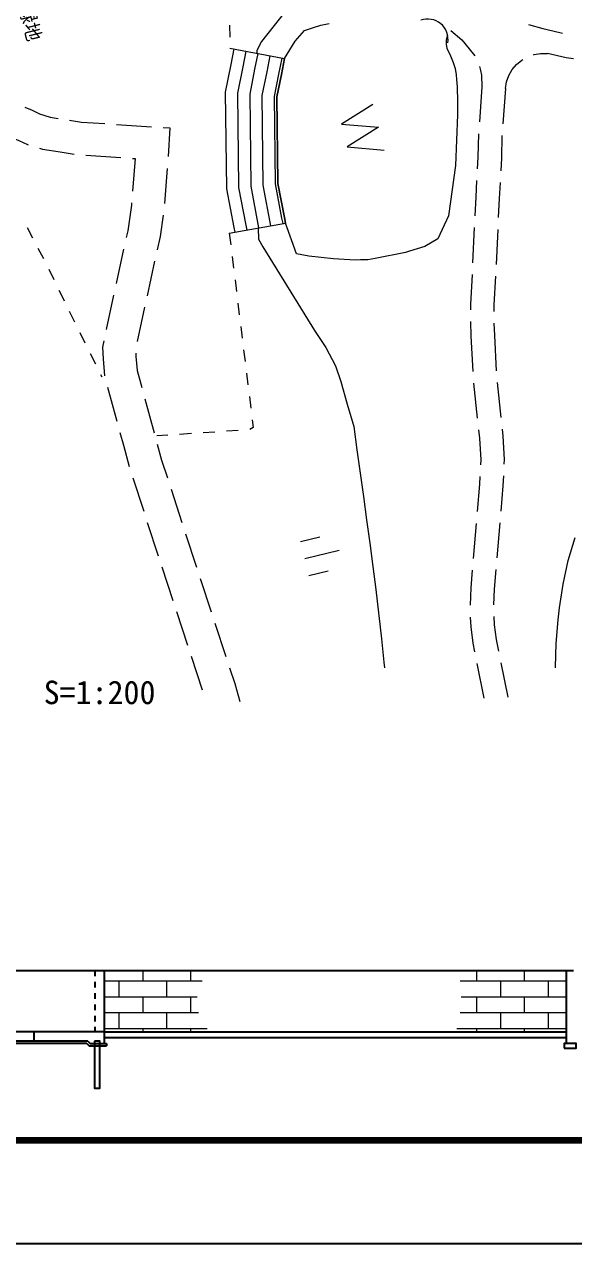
# Model space of a CAD drawing. Header units: millimetres. Extents: x -2078669 to -1085629, y -5987148 to 310365.
# Drawn here: x -1620394 to -1561906, y -5566452 to -5436709 of the extents above; entities that cross this region are included whole.
import ezdxf
from ezdxf.enums import TextEntityAlignment as Align

# ---------------------------------------------------------------- set-up
doc = ezdxf.new("R2010")
doc.units = ezdxf.units.MM
doc.header["$LTSCALE"] = 500
doc.linetypes.add('SXF_跳び破線', pattern=[12, 6, -6])
doc.layers.get('Defpoints').update_dxf_attribs({"color": 153})
for name, color, linetype, lineweight in [('D-BGD', 7, 'Continuous', 13), ('D-BYP-STR1', 2, 'Continuous', 13), ('D-BYP-STR2', 6, 'Continuous', 25), ('D-BYP-STR3', 3, 'Continuous', 25), ('D-TTL', 2, 'Continuous', 140), ('D-TTL-TXT', 7, 'Continuous', 13)]:
    doc.layers.add(name, color=color, linetype=linetype, lineweight=lineweight)
doc.styles.add('BIGFONT', font='txt', dxfattribs={"height": 0.2, "bigfont": 'BIGFONT'})
doc.styles.add('MS ゴシック', font='MS Gothic.ttf')
pattern_1 = [(180, (-1788137.607758962, -1165750.814112234), (-2.073994463462004e-13, -1693.545), []), (270, (-1788137.607758962, -1165750.814112234), (2540, -1693.545), [1693.545, -1693.545])]

# ---------------------------------------------------------------- blocks, each defined once
blk = doc.blocks.new('河川平面')
at = {"layer": 'D-BGD', "linetype": 'Continuous'}
for p, q in [((1712430.545642233, -2802305.971771629, 362947.9803828966), (1712445.718205492, -2803555.788407959, 362953.9803825722)), ((1712460.665944945, -2804747.804100584, 362959.9803822479), (1718273.860538318, -2805851.645046932, 360509.9805146688)), ((1739292.640527948, -2808855.998390808, 361529.9804595385), (1739021.51944471, -2812596.455159424, 361544.9804587277)), ((1741790.224084422, -2809045.934433303, 361529.9804595385), (1741511.539119686, -2812785.503682597, 361544.9804587277)), ((1700370.907531899, -2812849.609801696, 363133.9803728433), (1704112.900435922, -2813102.005494421, 363117.9803737081)), ((1697108.333524607, -2816141.623247118, 363137.9803726271), (1700849.718898997, -2816389.055986588, 363081.9803756539)), ((1705791.222837049, -2817530.491070041, 363100.9803746269), (1705488.112275694, -2821266.401062111, 363229.9803676546)), ((1690852.534633984, -2823818.217715983, 363407.9803580338), (1691435.163806641, -2824923.614965117, 363420.9803573312)), ((1712386.920210769, -2824440.673867189, 362809.9803903553), (1718376.873092313, -2823350.783748894, 360629.9805081829)), ((1712386.920210769, -2824440.673867189, 362809.9803903553), (1712540.167945927, -2825681.043555145, 362844.9803884636)), ((1738484.224365871, -2823831.180493091, 361460.9804632679), (1738306.85995841, -2827577.085636947, 361437.980464511)), ((1740978.210294813, -2824021.355438779, 361459.9804633219), (1740800.845887359, -2827767.260582636, 361437.980464511)), ((1692018.659955371, -2826029.510563902, 363433.9803566286), (1692602.65445374, -2827134.539186614, 363446.9803559259)), ((1701145.419066025, -2826124.458605714, 363187.9803699247), (1700339.904411637, -2829787.272090058, 363164.9803711678)), ((1712693.914030743, -2826920.546267028, 362880.9803865179), (1712847.161765904, -2828160.915954984, 362915.9803846261)), ((1693183.419951017, -2828241.172038243, 363458.9803552773), (1693715.750431755, -2829371.868323933, 363437.9803564123)), ((1704438.847432303, -2827420.087118131, 363183.9803701409), (1703637.299031877, -2831084.027025004, 363160.980371384)), ((1713001.774826793, -2829400.917016518, 362951.9803826803), (1713155.022561962, -2830641.286704489, 362986.9803807886)), ((1700071.854635412, -2831008.087042708, 363156.9803716002), (1699266.838330671, -2834670.03355098, 363133.9803728433)), ((1713308.76864677, -2831880.789416372, 363022.9803788428), (1713462.016381935, -2833121.159104328, 363057.9803769511)), ((1695355.087514741, -2832744.467530512, 363377.9803596553), (1695911.386328925, -2833863.565587208, 363358.9803606822)), ((1703370.116231733, -2832305.340327291, 363152.9803718164), (1702569.066180953, -2835968.413258078, 363129.9803730595)), ((1713615.762466748, -2834360.661816211, 363092.9803750594), (1713769.010201908, -2835601.031504197, 363128.9803731136)), ((1738076.24881142, -2833819.558246468, 361279.9804730508), (1738122.350220346, -2835392.81327738, 361269.9804735913)), ((1740578.795321146, -2834008.886759319, 361278.9804731049), (1740616.86380946, -2835327.229128429, 361269.9804735913)), ((1696467.685143109, -2834982.663643918, 363339.9803617092), (1697023.983957293, -2836101.761700614, 363320.9803627361)), ((1738122.350220346, -2835392.81327738, 361269.9804735913), (1738323.801496467, -2839133.854023768, 361421.9804653758)), ((1740616.86380946, -2835327.229128429, 361269.9804735913), (1740816.949759852, -2839068.638501223, 361426.9804651056)), ((1697580.282771477, -2837220.85975731, 363301.9803637631), (1698136.581585661, -2838339.957814005, 363282.98036479)), ((1713922.756286721, -2836840.53421608, 363163.9803712218), (1714076.870997962, -2838081.402253686, 363199.9803692761)), ((1698692.880399845, -2839459.055870701, 363263.9803658169), (1698825.66277506, -2839725.697636449, 363259.9803660331)), ((1714230.617082767, -2839320.90496557, 363234.9803673844), (1714383.864817939, -2840561.274653541, 363270.9803654386)), ((1699438.090210491, -2840819.387476624, 363303.980363655), (1700421.776875629, -2844435.65751999, 363442.980356142)), ((1738408.195958883, -2840379.629848771, 361481.9804621328), (1738805.30499064, -2844099.338964309, 361740.9804481341)), ((1740909.037826988, -2840313.06954374, 361491.9804615924), (1741311.109811989, -2844032.171129647, 361750.9804475936)), ((1703404.165745066, -2842064.511159632, 363379.9803595472), (1704387.852410215, -2845680.781202998, 363524.9803517101)), ((1714537.610902744, -2841800.777365424, 363305.9803635468), (1714690.858637909, -2843041.14705338, 363340.9803616551)), ((1705859.265687512, -2845930.244079231, 363522.9803518181), (1704682.711761668, -2846010.59773035, 363539.9803508993)), ((1708353.547988985, -2845760.717901527, 363487.9803537099), (1707106.406838253, -2845845.480990379, 363505.980352737)), ((1710846.963314382, -2845590.693374157, 363452.9803556016), (1709600.689139727, -2845675.95481266, 363469.9803546828)), ((1713341.245615847, -2845421.167196454, 363417.9803574933), (1712094.104465113, -2845505.930285306, 363434.9803565745)), ((1702107.47321569, -2850448.586642595, 363645.9803451701), (1703276.106926794, -2854011.992840182, 363627.9803461429)), ((1706188.36583453, -2851660.513403805, 363634.9803457646), (1707356.999545631, -2855223.91960139, 363615.9803467916)), ((1703664.907396563, -2855199.751664982, 363621.9803464673), (1704833.541107664, -2858763.157862568, 363603.9803474401)), ((1738677.641100682, -2855307.696308248, 361735.9804484043), (1738369.198959636, -2859042.848504225, 361607.9804553227)), ((1741194.109081409, -2855242.044065744, 361743.980447972), (1740884.799964286, -2858976.697912085, 361614.9804549443)), ((1707746.666991476, -2856412.176775827, 363609.9803471159), (1708915.300702584, -2859975.582973413, 363591.9803480887)), ((1719990.834772767, -2857224.053038717), (1722030.985955355, -2856728.893795882)), ((1720432.843716315, -2859045.642925053), (1724077.020188292, -2858159.891085804)), ((1705223.70690316, -2859950.548060931, 363597.9803477644), (1706391.473638187, -2863513.455908867, 363579.9803487373)), ((1720875.221286301, -2860868.598137112), (1722915.870818528, -2860372.571918204)), ((1709304.599521993, -2861162.474822126, 363585.9803484131), (1710473.233233104, -2864725.881019712, 363567.9803493859)), ((1706781.141084026, -2864701.713083304, 363573.9803490616), (1707949.774795129, -2868265.11928089, 363555.9803500345)), ((1710862.90067895, -2865914.138194148, 363561.9803497102), (1712031.534390046, -2869477.544391734, 363543.9803506831)), ((1708339.442240975, -2869453.37645534, 363549.9803503588), (1709507.707325646, -2873015.417327188, 363531.9803513317)), ((1738759.095084484, -2870217.670762163, 361507.9804607275), (1739502.00661533, -2873891.623801963, 361624.9804544038)), ((1741295.175975041, -2870145.990773594, 361519.9804600789), (1742038.585855527, -2873819.076837292, 361636.9804537552))]:
    blk.add_line(p, q, dxfattribs=at)
for points, elevation in [([(1726185.739433216, -2792348.25488466), (1724282.877021102, -2793872.759393638), (1720948.183813882, -2797527.019724827), (1715838.684921425, -2804048.170976638), (1715509.774153172, -2804620.37518795), (1715316.50959, -2805016.795151612), (1715318.282325153, -2805294.638361114)], 361999.9804341353), ([(1712877.225326884, -2804825.767309239), (1712548.032970667, -2806482.037844013), (1711961.330738225, -2809409.012310439), (1712080.237735825, -2819696.78902281), (1712861.03331246, -2823836.590509468), (1712966.432312321, -2824335.480299639)], 362599.9804017056), ([(1714144.242994248, -2805069.623928212), (1713818.736902326, -2806739.547720245), (1713267.124577615, -2809525.211549842), (1713377.97811138, -2819566.137831535), (1714139.250566669, -2823579.373738501), (1714243.352334331, -2824100.586546712)], 362099.9804287303), ([(1715424.913918885, -2805309.794282893), (1715094.424330471, -2806988.387835709), (1714567.934920512, -2809650.080550028), (1714675.718486917, -2819435.486640244), (1715515.288859857, -2823874.362554553)], 361699.9804503502), ([(1716705.584843522, -2805549.964637575), (1716378.7815194, -2807242.21144765), (1715868.745263412, -2809774.949550185), (1715973.458862462, -2819304.835448954), (1716792.20888187, -2823639.468801641)], 361199.9804773748), ([(1715474.329088059, -2823885.421347442), (1715486.198092858, -2825068.74673605), (1715957.910645146, -2825893.541965446), (1721470.946062742, -2834783.543577109), (1722683.133751421, -2836587.622427032), (1723689.019916604, -2838549.940570734), (1724268.996003795, -2840209.768093128), (1724962.424554697, -2842615.335836358), (1725638.513584042, -2845010.936586606), (1725986.924439005, -2847495.007679789), (1726331.649029672, -2849965.425515714), (1726671.390123856, -2852444.513112407), (1727011.131218037, -2854923.600709099), (1727342.202551442, -2857397.704809315), (1727668.290388361, -2859880.478670285), (1727985.708464504, -2862358.269034779), (1728280.803522595, -2864834.762167072), (1728313.569036575, -2865118.886105265), (1728595.0108374, -2867599.06550185), (1728849.146123693, -2870086.617427018), (1728910.978434944, -2870691.85051814)], 361999.9804341353), ([(1747128.242937211, -2870691.85051814), (1747128.152431008, -2870593.364179772), (1747215.143144052, -2868094.277958802), (1747397.706657961, -2865569.387887807), (1747538.617947486, -2864300.867555925), (1747932.05561676, -2861770.31305316), (1748494.110437405, -2859267.475929556), (1749232.154938007, -2856819.662699644)], 361999.9804341353)]:
    blk.add_lwpolyline(points, dxfattribs=dict(at, elevation=elevation))
at = {"layer": 'D-BGD', "linetype": 'Continuous', "extrusion": (-0.03302281783258122, -0.1404950932243634, 0.9895305059887106), "elevation": 693702.5214017159}
blk.add_lwpolyline([(2339143.250109796, -2252237.654124321), (2340723.124517792, -2252295.657951321), (2341830.370247802, -2252293.085009712), (2342892.218220562, -2252295.657951326)], dxfattribs=at)
at = {"layer": 'D-BGD', "linetype": 'Continuous', "extrusion": (0.0160650588498507, 0.06717140707970065, 0.997612106960959), "elevation": 200133.1880103436}
blk.add_lwpolyline([(-2349496.69827057, 2342058.539646016), (-2349538.144604286, 2342031.146183948), (-2350193.015544777, 2341754.481771196), (-2350896.313916159, 2341596.777791337)], dxfattribs=at)
at = {"layer": 'D-BGD', "linetype": 'Continuous', "extrusion": (-0.007600347863239817, -0.0325626815017548, 0.9994407968888269), "elevation": 439254.3993817032}
blk.add_lwpolyline([(2341045.139516484, -2321490.705649011), (2340243.258905451, -2321580.424182716), (2338196.383348153, -2321580.424182737)], dxfattribs=at)
at = {"layer": 'D-BGD', "linetype": 'Continuous', "extrusion": (-0.1396142765495926, 0.01038966210516226, 0.99015145745733), "elevation": 85956.54373484396}
blk.add_lwpolyline([(2669900.701201136, 1974014.908387739), (2670312.864420445, 1974139.945183404), (2670811.572375819, 1974279.193472206), (2672034.743454148, 1974425.658788232)], dxfattribs=at)
at = {"layer": 'D-BGD', "linetype": 'Continuous'}
blk.add_lwpolyline([(1727686.999511526, -2810723.7916505), (1724338.651636693, -2812824.601213512), (1728277.78972973, -2813153.408748375), (1724929.441854883, -2815254.218311386), (1728869.078297573, -2815582.158870162)], dxfattribs=at)
at = {"layer": 'D-BGD', "linetype": 'Continuous', "extrusion": (0.002989198142742591, -0.01609247113243965, 0.999866039560958), "elevation": 413434.7059672845}
blk.add_lwpolyline([(1153260.306513017, -3068373.509624999), (1154473.59492653, -3068801.18011351), (1156859.998677133, -3069412.137954243)], dxfattribs=at)
at = {"layer": 'D-BGD', "linetype": 'Continuous', "extrusion": (0.003268667481808821, -0.0162164117642943, 0.9998631625389469), "elevation": 414257.3254405148}
blk.add_lwpolyline([(1115876.643510247, -3088256.466692466), (1116543.86009445, -3088437.817121409), (1115783.704661017, -3091399.874127301)], dxfattribs=at)
at = {"layer": 'D-BGD', "linetype": 'Continuous', "extrusion": (-0.139929132813145, -0.004505250005105066, 0.9901512715300389), "elevation": 127339.2258874536}
blk.add_lwpolyline([(2868344.726895027, 1681873.11266605), (2868362.542664482, 1681871.516609836), (2870851.045237977, 1681730.257205488), (2872086.040746484, 1681621.519553823)], dxfattribs=at)
at = {"layer": 'D-BGD', "linetype": 'Continuous', "extrusion": (-0.09716005368324271, -0.005960628433147628, 0.9952509205607155), "elevation": 207409.7780360513}
blk.add_lwpolyline([(2915384.902459496, 1593598.45347417), (2917793.084286158, 1593392.993847268), (2919117.388112731, 1593238.899127095)], dxfattribs=at)
at = {"layer": 'D-BGD', "linetype": 'Continuous', "extrusion": (0.004955089219701014, -0.002613440702148671, 0.9999843083861473), "elevation": 378908.9777453538}
blk.add_lwpolyline([(1690353.077523171, -2814407.417890026), (1690690.433238424, -2814514.824154067), (1692563.885208998, -2814807.360174145), (1694045.157212165, -2815041.716755536)], dxfattribs=at)
at = {"layer": 'D-BGD', "linetype": 'Continuous', "extrusion": (0.01724348983824465, 0.03693253930145331, 0.9991689795019384), "elevation": 288092.9085493212}
blk.add_lwpolyline([(-2733795.293956211, 1845218.316846709), (-2734046.511538195, 1845120.180621782), (-2735256.456296283, 1848383.210099626)], dxfattribs=at)
at = {"layer": 'D-BGD', "linetype": 'Continuous', "extrusion": (-0.6128565017875943, 0.02425640033896185, 0.7898218376692737), "elevation": -848447.6963717435}
blk.add_lwpolyline([(2747869.065033389, 1681986.592957858), (2749646.095520471, 1681952.353997052), (2751618.806037839, 1681932.788876583)], dxfattribs=at)
at = {"layer": 'D-BGD', "linetype": 'Continuous', "extrusion": (-0.6263406593852667, 0.02487107720815987, 0.7791526217111352), "elevation": -879049.1440190584}
blk.add_lwpolyline([(2747720.509346715, 1669362.204633108), (2749439.878901112, 1669330.298274221), (2751470.296855294, 1669311.154458876)], dxfattribs=at)
at = {"layer": 'D-BGD', "linetype": 'Continuous', "extrusion": (0.1431147435204696, -0.03763140942049576, 0.9889904181599019), "elevation": 709514.7703078322}
blk.add_lwpolyline([(-2296045.603485562, -2287236.891626848), (-2298330.25485676, -2287500.441508769), (-2299779.406262624, -2287561.260712259)], dxfattribs=at)
at = {"layer": 'D-BGD', "linetype": 'Continuous', "extrusion": (-0.2202784500587043, -0.02265431603436895, 0.9751739262330337), "elevation": 33644.5076800157}
blk.add_lwpolyline([(2991813.643130649, 1484018.536349838), (2991864.995874469, 1484011.31114604), (2994922.783290283, 1483521.788530566), (2995520.744218376, 1483455.856766297)], dxfattribs=at)
at = {"layer": 'D-BGD', "linetype": 'Continuous', "extrusion": (-0.2493540606978652, -0.02181685328119692, 0.9681666061822172), "elevation": -22416.35532550921}
blk.add_lwpolyline([(2969973.376916318, 1530653.444468093), (2972973.256598173, 1530213.983547532), (2973688.153281472, 1530146.066859823)], dxfattribs=at)
at = {"layer": 'D-BGD', "linetype": 'Continuous', "extrusion": (-0.0850429675512339, -0.05846357375528916, 0.9946605974973775), "elevation": 382872.9224494535}
blk.add_lwpolyline([(3292299.792772464, -168726.5876734305), (3292653.511302769, -168784.7270527298), (3293535.224301517, -168910.6957079037)], dxfattribs=at)
at = {"layer": 'D-BGD', "linetype": 'Continuous', "extrusion": (-0.01770353227349077, 0.02611089416969492, 0.9995022792123591), "elevation": 258570.6022441711}
blk.add_lwpolyline([(176807.3838483337, 3326341.482094531), (177179.8811675217, 3327070.560056574), (177611.4654349119, 3327070.560056601)], dxfattribs=at)
at = {"layer": 'D-BGD', "linetype": 'Continuous', "extrusion": (-0.9534200795244402, -0.2532637489711588, 0.1638524501393984), "elevation": -841272.3679734246}
blk.add_lwpolyline([(3186901.240763911, 508201.9405961384), (3188289.975452149, 508253.6393088388), (3190648.131118141, 508350.9545327448)], dxfattribs=at)
at = {"layer": 'D-BGD', "linetype": 'Continuous', "extrusion": (0.6463835858157457, 0.2082725094729526, 0.7340373435907859), "elevation": 775850.8258975889}
blk.add_lwpolyline([(-3232508.024723235, -303231.8327282278), (-3234276.111545107, -303122.866443825), (-3236254.51366398, -303136.1191000419)], dxfattribs=at)
at = {"layer": 'D-BGD', "linetype": 'Continuous', "extrusion": (-0.6514646872299324, 0.02741047273088114, 0.7581836369093414), "elevation": -936690.6616602147}
blk.add_lwpolyline([(2774699.14590569, 1644179.396692571), (2775521.06220883, 1644165.593882048), (2778444.781692444, 1644010.695675025)], dxfattribs=at)
at = {"layer": 'D-BGD', "linetype": 'Continuous', "extrusion": (-0.6284382912647314, 0.02520508166667679, 0.7774509746154037), "elevation": -884961.5326087412}
blk.add_lwpolyline([(2778175.692820676, 1669315.466826898), (2779231.490145833, 1669297.977181747), (2781921.190606084, 1669150.110181899)], dxfattribs=at)
at = {"layer": 'D-BGD', "linetype": 'Continuous', "extrusion": (-0.4472690820512132, 0.005946813965896785, 0.8943796753307401), "elevation": -471106.446183873}
blk.add_lwpolyline([(2836925.202441884, 1750274.834763237), (2838797.771157538, 1750129.521227045), (2840669.086696113, 1750075.866998286)], dxfattribs=at)
at = {"layer": 'D-BGD', "linetype": 'Continuous', "extrusion": (-0.4281743785634246, 0.004491953284127777, 0.9036849693878496), "elevation": -431458.869106792}
blk.add_lwpolyline([(2841803.050571857, 1754970.784772496), (2843895.176827497, 1754802.63824653), (2845545.400317838, 1754748.924772963)], dxfattribs=at)
at = {"layer": 'D-BGD', "linetype": 'Continuous', "extrusion": (0.4258741071797299, 0.1354150583079563, 0.8945915307095863), "elevation": 665762.4997562515}
blk.add_lwpolyline([(-3254595.669191635, -519255.816202889), (-3256363.745035876, -519273.7179086341), (-3258344.426357734, -519190.9225195575)], dxfattribs=at)
at = {"layer": 'D-BGD', "linetype": 'Continuous'}
for points in [[(1735642.629636953, -2803366.825793937, 360549.9805125069), (1735501.178206142, -2803873.769047939, 360549.9805125069), (1735485.200555116, -2804302.889887252, 360539.9805130474), (1735569.573769132, -2804778.159427153, 360539.9805130474), (1735875.674499077, -2805369.346618515, 360539.9805130474), (1736249.219786104, -2806264.591734003, 360539.9805130474), (1736436.127464943, -2806902.608561232, 360539.9805130474), (1736541.115600179, -2807562.74297418, 360549.9805125069), (1736586.918074489, -2808085.047582269, 360549.9805125069), (1736640.774012642, -2808854.202621037, 360569.9805114258), (1736701.245388457, -2810434.564270257, 360589.9805103449), (1736710.109064228, -2811823.780317754, 360599.9805098044), (1736468.131422458, -2817221.17262009, 360629.9805081829), (1735731.36111944, -2822576.372556779, 360559.9805119664), (1734598.874822639, -2825028.142121633, 360609.9805092639), (1733221.257709302, -2825839.542647085, 360579.9805108854), (1731597.611894522, -2826336.507390783, 360579.9805108854), (1731140.773676052, -2826489.146891136, 360559.9805119664), (1727936.560779745, -2827127.205322064, 360539.9805130474), (1727141.19102633, -2827246.733082151, 360529.9805135879), (1726355.993698212, -2827268.299009264, 360529.9805135879), (1725789.043054037, -2827311.507019182, 360529.9805135879), (1723494.755692045, -2827169.222341811, 360529.9805135879), (1720856.066931045, -2826863.574080191, 360579.9805108854), (1719565.429013437, -2826640.743247074, 360609.9805092639), (1718376.873092313, -2823350.783748894, 360629.9805081829), (1718254.340003209, -2822761.304654374, 360629.9805081829), (1717572.662697752, -2819151.385736681, 360599.9805098044), (1717468.42460166, -2809921.66606544, 360519.9805141283), (1717942.073717708, -2807552.561617803, 360509.9805146688), (1718273.860538318, -2805851.645046932, 360509.9805146688), (1719412.281337515, -2803991.538176397, 360609.9805092639), (1720413.617905451, -2802871.571733271, 360609.9805092639), (1721238.002270214, -2802561.103803782, 360579.9805108854), (1722145.397978466, -2802286.8175819, 360579.9805108854), (1723037.637764939, -2802119.162953746, 360599.9805098044)], [(1735969.123214324, -2802867.051939669, 361428.9804649975), (1737164.551198846, -2803849.479379742, 361459.9804633219), (1737928.64658548, -2804807.737214427, 361459.9804633219), (1738538.817015499, -2805570.247505, 361451.9804637543)], [(1717981.27227166, -2805798.804753025, 360499.9805152093), (1717649.485451048, -2807499.721323881, 360499.9805152093), (1717174.539102803, -2809891.148789588, 360509.9805146688), (1717279.868998781, -2819179.167754155, 360589.9805103449), (1717955.265575551, -2822820.079450672, 360619.9805087234), (1718082.782161146, -2823400.888784437, 360619.9805087234)], [(1718273.860538318, -2805851.645046932, 360509.9805146688), (1717942.073717708, -2807552.561617803, 360509.9805146688), (1717468.42460166, -2809921.66606544, 360519.9805141283), (1717572.662697752, -2819151.385736681, 360599.9805098044), (1718254.340003209, -2822761.304654374, 360629.9805081829), (1718376.873092313, -2823350.783748894, 360629.9805081829)], [(1741790.224084422, -2809045.934433303, 361529.9804595385), (1741912.357826219, -2808331.803288213, 361519.9804600789), (1742153.479186804, -2807651.464818666, 361499.98046116), (1742512.290933988, -2807027.242042689, 361479.980462241), (1742973.842578309, -2806485.14424263, 361459.9804633219), (1743529.464358971, -2806020.187921981, 361449.9804638625), (1743657.279620559, -2805948.325159848, 361445.9804640787)], [(1690620.666799868, -2811034.070202964, 363188.9803698707), (1691407.472517303, -2811354.845334445, 363179.9803703571), (1692179.286658802, -2811717.754210535, 363179.9803703571), (1693309.566321196, -2812079.095783803, 363169.9803708976), (1694160.236502768, -2812210.50796773, 363164.9803711678)], [(1687584.57942774, -2813450.476592866, 363204.9803690058), (1688002.816444247, -2813746.249765522, 363199.9803692761), (1689993.996887997, -2814556.311455075, 363179.9803703571), (1690900.840937649, -2814985.303017716, 363179.9803703571), (1690981.770245781, -2815011.06046916, 363178.9803704111)], [(1701981.683882212, -2821200.162162536, 363240.9803670601), (1701961.953025108, -2821447.189866717, 363249.9803665736), (1701575.477019781, -2824166.295506806, 363199.9803692761), (1701413.468842245, -2824903.643653064, 363194.9803695463)], [(1699015.909716028, -2835889.155637926, 363211.9803686275), (1698889.584896467, -2836544.359416783, 363299.9803638711), (1698959.547762299, -2837807.215316894, 363289.9803644116), (1699120.286678508, -2839612.460077523, 363260.9803659791)], [(1702428.537597248, -2837184.09559951, 363294.9803641414), (1702450.54369953, -2837553.156186255, 363289.9803644116), (1702583.173058276, -2839048.117459894, 363259.9803660331), (1703075.937956924, -2840859.665795906, 363331.9803621416)], [(1738937.963659912, -2845339.40811938, 361827.9804434318), (1739033.686280669, -2846228.363738887, 361889.9804400807), (1739164.261316309, -2848529.548126501, 361909.9804389997), (1739134.213079564, -2849077.458767849, 361903.980439324)], [(1741446.000783072, -2845272.370007918, 361837.9804428913), (1741527.313502206, -2846023.85798517, 361889.9804400807), (1741668.536466088, -2848527.246767367, 361909.9804389997), (1741643.117178799, -2849010.919006052, 361904.98043927)], [(1738056.620718751, -2865277.422076738, 361465.9804629976), (1738108.044234887, -2866319.696274959, 361459.9804633219), (1738324.365872382, -2868070.383172368, 361439.9804644029), (1738511.291790986, -2868993.308740935, 361468.9804628355)], [(1740554.363308966, -2865210.23369884, 361465.9804629976), (1740597.98519214, -2866101.537263969, 361459.9804633219), (1740793.691908414, -2867667.359288345, 361439.9804644029), (1741047.871031194, -2868920.761776279, 361479.980462241)]]:
    blk.add_polyline3d(points, dxfattribs=at)
blk.add_arc((1733524.351137022, -2803805.637184079), 2165.047515251063, 350.0904623957081, 110.0919179406455, dxfattribs=at)
at = {"layer": 'D-BGD', "linetype": 'Continuous', "style": 'BIGFONT'}
blk.add_text('八幡親水緑地', height=1750, rotation=284.10912462891, dxfattribs=at).set_placement((1687956.412451715, -2792954.686093925))

msp = doc.modelspace()

# ---------------------------------------------------------------- hatches: boundary and pattern name
at = {"layer": 'D-BYP-STR1'}
h = msp.add_hatch(dxfattribs=at)
h.set_pattern_fill('AR-BRSTD', color=256, scale=25, angle=180)
h.set_pattern_definition(pattern_1)
edge = h.paths.add_edge_path()
edge.add_line((-1611903.447450115, -5543899.630414835), (-1600612.873775714, -5543899.630414835))
edge.add_arc((-1597512.297534883, -5540649.630414833), 4491.778381132307, 133.6521268239179, 226.3478731760795, ccw=False)
edge.add_line((-1600612.873775714, -5537399.630414831), (-1611903.447450115, -5537399.630414831))
edge.add_line((-1611903.447450115, -5537399.630414831), (-1611903.447450115, -5543899.630414832))
h = msp.add_hatch(dxfattribs=at)
h.set_pattern_fill('AR-BRSTD', color=256, scale=25, angle=180)
h.set_pattern_definition(pattern_1)
edge = h.paths.add_edge_path()
edge.add_line((-1562653.447618052, -5543899.630371683), (-1574439.398250601, -5543899.630373678))
edge.add_arc((-1586095.188935344, -5540225.885841197), 12221.04150129883, 342.5058670349182, 373.3713482644982)
edge.add_line((-1574205.439752311, -5537399.630413775), (-1562653.447616397, -5537399.630415894))
edge.add_line((-1562653.447616397, -5537399.630415893), (-1562653.447618052, -5543899.630371683))

# ---------------------------------------------------------------- linework, layer by layer
at = {"layer": 'D-BYP-STR2'}
for p, q in [((-1626403.449108464, -5537399.630414836, 708000.0000000001), (-1611903.447450115, -5537399.630414835, 708000.0000000001)), ((-1611903.447450115, -5537399.630414835, 708000.0000000001), (-1611903.447450115, -5545149.630414835, 708000.0000000001)), ((-1611903.447450115, -5543899.630414835, 708000.0000000001), (-1626403.449108464, -5543899.630414835, 708000.0000000001)), ((-1619403.447450115, -5543899.630414835, 708000.0000000001), (-1619403.447450115, -5544899.630414835, 708000.0000000001)), ((-1613653.447450114, -5544899.630414835, 708000.0000000001), (-1626403.449108464, -5544899.630414835, 708000.0000000001)), ((-1613757.000840707, -5545149.630414835, 708000.0000000001), (-1626403.449108464, -5545149.630414836, 708000.0000000001)), ((-1613757.000840707, -5545149.630414835, 708000.0000000001), (-1613507.000840707, -5545399.630414835, 708000.0000000001)), ((-1613653.447450114, -5544899.630414835, 708000.0000000001), (-1613403.447450114, -5545149.630414835, 708000.0000000001)), ((-1613403.447450114, -5545149.630414835, 708000.0000000001), (-1611903.447450115, -5545149.630414835, 708000.0000000001)), ((-1611903.447450115, -5545149.630414835, 708000.0000000001), (-1611653.447450114, -5545149.630414835, 708000.0000000001)), ((-1611653.447450114, -5545149.630414835, 708000.0000000001), (-1611653.447450114, -5545399.630414835, 708000.0000000001)), ((-1613507.000840707, -5545399.630414835, 708000.0000000001), (-1611653.447450114, -5545399.630414835, 708000.0000000001))]:
    msp.add_line(p, q, dxfattribs=at)
at = {"layer": 'D-BYP-STR2', "linetype": 'SXF_跳び破線', "ltscale": 0.2}
msp.add_line((-1612903.447450115, -5537399.630414835, 708000.0000000001), (-1612903.447450114, -5543899.630414835, 708000.0000000001), dxfattribs=at)
at = {"layer": 'D-BYP-STR2', "elevation": 708000.0000000001}
msp.add_lwpolyline([(-1612941.908543835, -5544899.630414835), (-1612941.908543835, -5549899.630414835), (-1612366.908543835, -5549899.630414835), (-1612366.908543835, -5544899.630414835)], close=True, dxfattribs=at)
at = {"layer": 'D-BYP-STR3', "ltscale": 0.01}
for p, q in [((-1611903.447450115, -5537399.630414835, 708000.0000000001), (-1561903.447613529, -5537399.630414835, 708000.0000000001)), ((-1562653.447613529, -5545149.630414835, 708000.0000000001), (-1562653.447613529, -5537399.630414835, 708000.0000000001)), ((-1611903.447450115, -5543899.630414835, 708000.0000000001), (-1562653.447613529, -5543899.630414835, 708000.0000000001)), ((-1611903.447450115, -5544524.630414835, 708000.0000000001), (-1562653.447613529, -5544524.630414835, 708000.0000000001))]:
    msp.add_line(p, q, dxfattribs=at)
at = {"layer": 'D-BYP-STR3', "ltscale": 0.01, "elevation": 708000.0000000001}
msp.add_lwpolyline([(-1562903.447613538, -5545649.630414835), (-1561653.447613538, -5545649.630414835), (-1561653.447613538, -5545149.630414835), (-1562903.447613538, -5545149.630414835)], close=True, dxfattribs=at)
at = {"layer": 'D-TTL'}
msp.add_line((-1777887.607758962, -5555452.296090323), (-1377887.607758962, -5555452.296090323), dxfattribs=at)
at = {"layer": 'Defpoints', "color": 1}
msp.add_lwpolyline([(-1788137.607758962, -5566452.296090323), (-1367637.607758962, -5566452.296090323), (-1367637.607758962, -5269452.296090323), (-1788137.607758962, -5269452.296090323)], close=True, dxfattribs=at)

# ---------------------------------------------------------------- block references
at = {"layer": 'D-BGD'}
msp.add_blockref('河川平面', (-3310965.811631768, -2634499.823424262), dxfattribs=at)

# ---------------------------------------------------------------- texts
at = {"layer": 'D-TTL-TXT', "style": 'MS ゴシック'}
msp.add_text('S=1:200', height=2500, dxfattribs=at).set_placement((-1612386.822577464, -5509796.269481099), align=Align.BOTTOM_CENTER)

doc.saveas('drawing.dxf')
